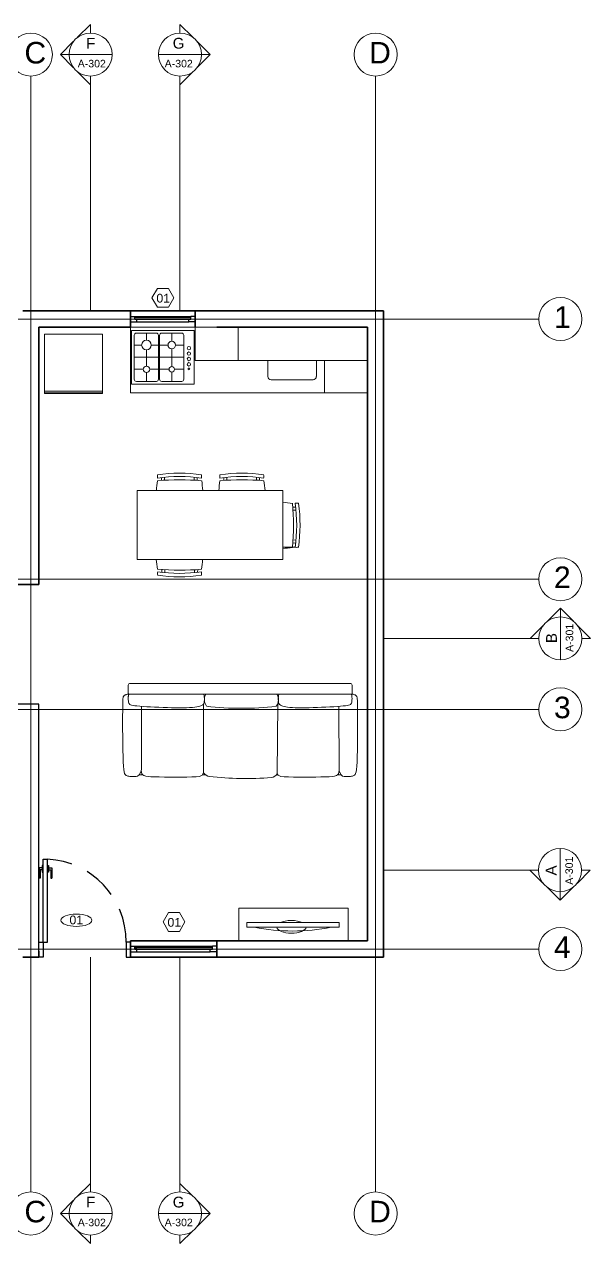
# Model space of a CAD drawing. Header units: metres. Extents: x 60.2 to 106, y 8.7 to 62.9.
# Drawn here: x 82.5 to 87.75, y 36.56 to 47.89 of the extents above; entities that cross this region are included whole.
import ezdxf

# ---------------------------------------------------------------- set-up
doc = ezdxf.new("R2010")
doc.units = ezdxf.units.M
doc.header["$LTSCALE"] = 5
doc.header["$MEASUREMENT"] = 0
doc.linetypes.add('TRATTEGGIATA2', pattern=[0.375, 0.25, -0.125])
for name, color, linetype, lineweight in [('A-ANNO-DIMS', 3, 'Continuous', 9), ('A-ANNO-SYMB', 3, 'Continuous', 18), ('A-ANNO-TEXT', 3, 'Continuous', 18), ('A-DOOR-FULL', 4, 'Continuous', 25), ('A-FURN', 8, 'Continuous', 18), ('A-GLAZ-FULL', 4, 'Continuous', 25), ('A-WALL-FULL-EXTR', 7, 'Continuous', 35), ('A-WALL-FULL-INTR', 7, 'Continuous', 25)]:
    doc.layers.add(name, color=color, linetype=linetype, lineweight=lineweight)
doc.styles.add('ARIAL', font='arial.ttf')

msp = doc.modelspace()

# ---------------------------------------------------------------- linework, layer by layer
at = {"layer": 'A-ANNO-DIMS'}
for p, q in [((82.992, 47.765), (83.112, 47.885)), ((83.112, 47.855), (83.112, 47.885)), ((83.112, 47.805), (83.112, 47.855)), ((83.942, 47.855), (83.942, 47.885)), ((84.062, 47.765), (83.942, 47.885)), ((83.942, 47.805), (83.942, 47.855)), ((82.832, 47.605), (82.952, 47.725)), ((84.222, 47.605), (84.102, 47.725)), ((82.842, 47.605), (82.832, 47.605)), ((82.832, 47.605), (82.952, 47.485)), ((82.862, 47.605), (82.842, 47.605)), ((82.912, 47.605), (82.862, 47.605)), ((83.112, 47.605), (82.912, 47.605)), ((83.112, 47.605), (83.312, 47.605)), ((83.942, 47.605), (83.742, 47.605)), ((83.942, 47.605), (84.142, 47.605)), ((84.222, 47.605), (84.102, 47.485)), ((84.142, 47.605), (84.192, 47.605)), ((84.192, 47.605), (84.212, 47.605)), ((84.212, 47.605), (84.222, 47.605)), ((82.992, 47.445), (83.112, 47.325)), ((84.062, 47.445), (83.942, 47.325)), ((82.558, 37.043), (82.558, 47.405)), ((83.112, 47.405), (83.112, 47.355)), ((83.112, 47.355), (83.112, 47.335)), ((83.112, 47.335), (83.112, 47.325)), ((83.112, 47.325), (83.112, 47.025)), ((83.942, 47.405), (83.942, 47.355)), ((83.942, 47.355), (83.942, 47.335)), ((83.942, 47.335), (83.942, 47.325)), ((83.942, 47.325), (83.942, 47.025)), ((85.758, 37.043), (85.758, 47.405)), ((74.637, 45.149), (87.274, 45.149)), ((74.637, 42.733), (87.274, 42.733)), ((87.474, 42.463), (87.354, 42.343)), ((87.474, 42.453), (87.474, 42.463)), ((87.474, 42.463), (87.594, 42.343)), ((87.474, 42.433), (87.474, 42.453)), ((87.474, 42.383), (87.474, 42.433)), ((87.474, 42.183), (87.474, 42.383)), ((87.314, 42.303), (87.194, 42.183)), ((87.634, 42.303), (87.754, 42.183)), ((87.194, 42.183), (86.894, 42.183)), ((87.204, 42.183), (87.194, 42.183)), ((87.224, 42.183), (87.204, 42.183)), ((87.274, 42.183), (87.224, 42.183)), ((87.474, 42.183), (87.474, 41.983)), ((87.674, 42.183), (87.724, 42.183)), ((87.724, 42.183), (87.754, 42.183)), ((74.637, 41.524), (87.274, 41.524)), ((87.471, 40.032), (87.471, 40.232)), ((87.191, 40.032), (86.891, 40.032)), ((87.201, 40.032), (87.191, 40.032)), ((87.311, 39.912), (87.191, 40.032)), ((87.221, 40.032), (87.201, 40.032)), ((87.271, 40.032), (87.221, 40.032)), ((87.471, 40.032), (87.471, 39.832)), ((87.631, 39.912), (87.751, 40.032)), ((87.671, 40.032), (87.721, 40.032)), ((87.721, 40.032), (87.751, 40.032)), ((87.471, 39.752), (87.351, 39.872)), ((87.471, 39.752), (87.591, 39.872)), ((87.471, 39.832), (87.471, 39.782)), ((87.471, 39.782), (87.471, 39.762)), ((87.471, 39.762), (87.471, 39.752)), ((74.637, 39.299), (87.274, 39.299)), ((83.112, 37.123), (83.112, 37.423)), ((83.942, 37.123), (83.942, 37.423)), ((82.992, 37.003), (83.112, 37.123)), ((83.112, 37.093), (83.112, 37.123)), ((83.112, 37.043), (83.112, 37.093)), ((83.942, 37.093), (83.942, 37.123)), ((84.062, 37.003), (83.942, 37.123)), ((83.942, 37.043), (83.942, 37.093)), ((82.832, 36.843), (82.952, 36.963)), ((84.222, 36.843), (84.102, 36.963)), ((82.842, 36.843), (82.832, 36.843)), ((82.832, 36.843), (82.952, 36.723)), ((82.862, 36.843), (82.842, 36.843)), ((82.912, 36.843), (82.862, 36.843)), ((83.112, 36.843), (82.912, 36.843)), ((83.112, 36.843), (83.312, 36.843)), ((83.942, 36.843), (83.742, 36.843)), ((83.942, 36.843), (84.142, 36.843)), ((84.222, 36.843), (84.102, 36.723)), ((84.142, 36.843), (84.192, 36.843)), ((84.192, 36.843), (84.212, 36.843)), ((84.212, 36.843), (84.222, 36.843)), ((82.992, 36.683), (83.112, 36.563)), ((84.062, 36.683), (83.942, 36.563)), ((83.112, 36.643), (83.112, 36.593)), ((83.112, 36.593), (83.112, 36.573)), ((83.112, 36.573), (83.112, 36.563)), ((83.942, 36.643), (83.942, 36.593)), ((83.942, 36.593), (83.942, 36.573)), ((83.942, 36.573), (83.942, 36.563))]:
    msp.add_line(p, q, dxfattribs=at)
for centre in [(82.558, 47.605), (83.112, 47.605), (83.942, 47.605), (85.758, 47.605), (87.474, 45.149), (87.474, 42.733), (87.474, 42.183), (87.474, 41.524), (87.471, 40.032), (87.474, 39.299), (82.558, 36.843), (83.112, 36.843), (83.942, 36.843), (85.758, 36.843)]:
    msp.add_circle(centre, 0.2, dxfattribs=at)
at = {"layer": 'A-ANNO-SYMB'}
for points in [[(83.884, 45.346), (83.834, 45.433), (83.733, 45.433), (83.682, 45.346), (83.733, 45.258), (83.834, 45.258)], [(83.987, 39.55), (83.937, 39.638), (83.836, 39.638), (83.785, 39.55), (83.836, 39.463), (83.937, 39.463)]]:
    msp.add_lwpolyline(points, close=True, dxfattribs=at)
msp.add_ellipse((82.981, 39.566), major_axis=(-0.144, 0), ratio=0.395468, dxfattribs=at)
at = {"layer": 'A-ANNO-TEXT'}
for p, q in [((83.112, 47.025), (83.112, 45.224)), ((83.942, 45.224), (83.942, 47.025)), ((86.844, 42.183), (85.833, 42.183)), ((86.894, 42.183), (86.844, 42.183)), ((86.841, 40.032), (85.833, 40.032)), ((86.891, 40.032), (86.841, 40.032)), ((83.112, 39.224), (83.112, 37.423)), ((83.942, 39.224), (83.942, 37.423))]:
    msp.add_line(p, q, dxfattribs=at)
at = {"layer": 'A-DOOR-FULL'}
for p, q in [((82.673, 40.134), (82.713, 40.134)), ((82.673, 39.364), (82.673, 40.134)), ((82.713, 39.364), (82.713, 40.134)), ((82.673, 39.364), (82.713, 39.364)), ((83.483, 39.369), (83.483, 39.279))]:
    msp.add_line(p, q, dxfattribs=at)
at = {"layer": 'A-DOOR-FULL', "color": 252}
for p, q in [((82.635, 40.054), (82.635, 39.956)), ((82.663, 40.054), (82.635, 40.054)), ((82.645, 40.034), (82.645, 39.956)), ((82.663, 40.034), (82.645, 40.034)), ((82.723, 40.054), (82.752, 40.054)), ((82.723, 40.034), (82.742, 40.034)), ((82.742, 40.034), (82.742, 39.956)), ((82.752, 40.054), (82.752, 39.956)), ((82.645, 39.956), (82.635, 39.956)), ((82.742, 39.956), (82.752, 39.956))]:
    msp.add_line(p, q, dxfattribs=at)
for points in [[(82.673, 40.074), (82.663, 40.074), (82.663, 40.014), (82.673, 40.014)], [(82.713, 40.074), (82.723, 40.074), (82.723, 40.014), (82.713, 40.014)]]:
    msp.add_lwpolyline(points, close=True, dxfattribs=at)
at = {"layer": 'A-DOOR-FULL'}
for points in [[(82.633, 39.224), (82.633, 39.364), (82.673, 39.364), (82.673, 39.224)], [(83.483, 39.224), (83.483, 39.364), (83.443, 39.364), (83.443, 39.224)]]:
    msp.add_lwpolyline(points, close=True, dxfattribs=at)
at = {"layer": 'A-DOOR-FULL', "color": 251, "linetype": 'TRATTEGGIATA2', "ltscale": 0.25}
msp.add_arc((82.673, 39.364), 0.77, 0, 87.0223, dxfattribs=at)
at = {"layer": 'A-FURN'}
for p, q in [((84.283, 45.074), (83.483, 45.074)), ((83.483, 44.464), (83.483, 45.074)), ((84.083, 44.764), (84.083, 45.074)), ((84.483, 45.074), (84.483, 44.764)), ((82.683, 45.009), (83.223, 45.009)), ((82.683, 44.459), (82.683, 45.009)), ((83.223, 45.009), (83.223, 44.459)), ((84.073, 45.044), (83.493, 45.044)), ((83.493, 45.044), (83.493, 44.544)), ((83.518, 44.589), (83.518, 44.999)), ((83.723, 45.019), (83.538, 45.019)), ((83.631, 44.952), (83.631, 45.019)), ((83.743, 44.589), (83.743, 44.999)), ((83.753, 44.589), (83.753, 44.999)), ((83.958, 45.019), (83.773, 45.019)), ((83.866, 44.942), (83.866, 45.019)), ((83.978, 44.589), (83.978, 44.999)), ((84.073, 44.544), (84.073, 45.044)), ((83.586, 44.907), (83.518, 44.907)), ((83.631, 44.794), (83.631, 44.862)), ((83.743, 44.907), (83.676, 44.907)), ((83.831, 44.907), (83.753, 44.907)), ((83.866, 44.794), (83.866, 44.872)), ((83.978, 44.907), (83.901, 44.907)), ((83.518, 44.794), (83.743, 44.794)), ((83.631, 44.794), (83.631, 44.712)), ((83.753, 44.794), (83.978, 44.794)), ((83.866, 44.794), (83.866, 44.707)), ((84.483, 44.764), (84.083, 44.764)), ((84.483, 44.764), (85.683, 44.764)), ((84.758, 44.764), (84.758, 44.614)), ((85.208, 44.764), (85.208, 44.614)), ((85.283, 44.464), (85.283, 44.764)), ((83.601, 44.682), (83.518, 44.682)), ((83.631, 44.652), (83.631, 44.569)), ((83.743, 44.682), (83.661, 44.682)), ((83.841, 44.682), (83.753, 44.682)), ((83.866, 44.657), (83.866, 44.569)), ((83.978, 44.682), (83.891, 44.682)), ((83.493, 44.544), (84.073, 44.544)), ((83.723, 44.569), (83.538, 44.569)), ((83.958, 44.569), (83.773, 44.569)), ((85.178, 44.584), (84.788, 44.584)), ((82.683, 44.479), (83.223, 44.479)), ((82.683, 44.464), (83.223, 44.464)), ((83.223, 44.459), (82.683, 44.459)), ((85.283, 44.464), (83.483, 44.464)), ((85.283, 44.464), (85.683, 44.464)), ((83.77, 43.676), (83.769, 43.65)), ((83.799, 43.68), (83.798, 43.652)), ((84.074, 43.651), (84.073, 43.68)), ((84.102, 43.65), (84.102, 43.676)), ((84.348, 43.676), (84.348, 43.65)), ((84.377, 43.68), (84.376, 43.652)), ((84.652, 43.651), (84.652, 43.68)), ((84.681, 43.65), (84.68, 43.676)), ((85.016, 43.401), (84.99, 43.402)), ((85.019, 43.373), (84.991, 43.373)), ((85.01, 43.03), (84.896, 43.03)), ((84.989, 43.069), (85.016, 43.07)), ((84.991, 43.097), (85.019, 43.098)), ((83.546, 42.917), (83.751, 42.917)), ((83.751, 42.917), (84.896, 42.917)), ((83.773, 42.823), (83.774, 42.797)), ((83.802, 42.822), (83.803, 42.794)), ((84.077, 42.794), (84.078, 42.821)), ((84.106, 42.797), (84.107, 42.823)), ((83.585, 40.967), (83.584, 41.553)), ((84.161, 40.936), (84.161, 41.575)), ((84.845, 40.927), (84.849, 41.578)), ((85.419, 40.956), (85.417, 41.553)), ((83.563, 40.915), (83.599, 40.915)), ((84.149, 40.915), (84.179, 40.915)), ((84.837, 40.915), (84.852, 40.915)), ((85.403, 40.915), (85.439, 40.915)), ((85.503, 39.678), (84.487, 39.678)), ((84.487, 39.678), (84.487, 39.374)), ((85.503, 39.374), (85.503, 39.678)), ((84.564, 39.501), (84.564, 39.544)), ((84.564, 39.544), (85.419, 39.544)), ((85.419, 39.544), (85.419, 39.501)), ((85.419, 39.501), (84.564, 39.501))]:
    msp.add_line(p, q, dxfattribs=at)
at = {"layer": 'A-FURN', "lineweight": 0, "ltscale": 500}
for p, q in [((83.546, 42.917), (83.546, 43.556)), ((83.546, 43.556), (84.896, 43.556)), ((83.546, 42.917), (83.546, 43.556)), ((83.546, 43.556), (84.896, 43.556)), ((84.896, 43.556), (84.896, 42.917)), ((84.896, 42.917), (84.896, 43.556)), ((84.896, 43.556), (84.896, 42.917)), ((84.896, 42.917), (84.896, 43.556)), ((84.896, 42.917), (84.896, 42.917)), ((84.896, 42.917), (84.896, 42.917))]:
    msp.add_line(p, q, dxfattribs=at)
for points in [[(83.546, 43.556), (83.546, 42.917)], [(84.896, 43.556), (83.546, 43.556)], [(83.788, 43.556), (83.546, 43.556)]]:
    msp.add_lwpolyline(points, dxfattribs=at)
at = {"layer": 'A-FURN'}
for points in [[(83.46, 41.667), (83.451, 41.665), (83.444, 41.662), (83.438, 41.66), (83.433, 41.658), (83.429, 41.655), (83.425, 41.653), (83.422, 41.651), (83.42, 41.648), (83.418, 41.645), (83.416, 41.641), (83.415, 41.634), (83.413, 41.623), (83.412, 41.607), (83.412, 41.584), (83.411, 41.553), (83.411, 41.513), (83.41, 41.462), (83.41, 41.404), (83.41, 41.341), (83.411, 41.275), (83.411, 41.209), (83.412, 41.146), (83.414, 41.088), (83.415, 41.038), (83.418, 40.998), (83.421, 40.967), (83.424, 40.945), (83.428, 40.929), (83.433, 40.919), (83.438, 40.912), (83.444, 40.909), (83.451, 40.907), (83.458, 40.905), (83.467, 40.903), (83.476, 40.902), (83.486, 40.901), (83.497, 40.901), (83.508, 40.901), (83.521, 40.901), (83.535, 40.902), (83.549, 40.905), (83.564, 40.916), (83.579, 40.943), (83.585, 40.967)], [(85.542, 41.749), (85.542, 41.667), (83.46, 41.667)], [(83.46, 41.675), (83.46, 41.749)], [(83.468, 41.667), (83.468, 41.667), (83.468, 41.666), (83.467, 41.664), (83.466, 41.661), (83.465, 41.658), (83.464, 41.653), (83.463, 41.648), (83.462, 41.643), (83.462, 41.636), (83.462, 41.628), (83.462, 41.621), (83.462, 41.613), (83.463, 41.605), (83.464, 41.597), (83.465, 41.59), (83.467, 41.583), (83.469, 41.578), (83.472, 41.573), (83.477, 41.569), (83.484, 41.566), (83.493, 41.563), (83.506, 41.56), (83.523, 41.558), (83.543, 41.556), (83.569, 41.554), (83.599, 41.551), (83.633, 41.549), (83.669, 41.547), (83.707, 41.545), (83.746, 41.544), (83.786, 41.542), (83.826, 41.541), (83.864, 41.54), (83.902, 41.54), (83.937, 41.539), (83.971, 41.54), (84.002, 41.54), (84.031, 41.541), (84.057, 41.543), (84.079, 41.545), (84.098, 41.547), (84.113, 41.55), (84.125, 41.553), (84.135, 41.556), (84.143, 41.56), (84.149, 41.563), (84.153, 41.567), (84.157, 41.57), (84.16, 41.573), (84.162, 41.576), (84.164, 41.58), (84.165, 41.583), (84.167, 41.587), (84.167, 41.592), (84.168, 41.597), (84.168, 41.604), (84.169, 41.611), (84.169, 41.62), (84.169, 41.629), (84.168, 41.638), (84.168, 41.647), (84.167, 41.654), (84.165, 41.661), (84.163, 41.667)], [(83.481, 41.766), (85.521, 41.766)], [(85.533, 41.667), (85.533, 41.667), (85.534, 41.666), (85.534, 41.664), (85.535, 41.661), (85.536, 41.658), (85.537, 41.653), (85.538, 41.648), (85.539, 41.643), (85.539, 41.636), (85.54, 41.628), (85.54, 41.621), (85.539, 41.613), (85.539, 41.605), (85.538, 41.597), (85.536, 41.59), (85.534, 41.583), (85.532, 41.578), (85.529, 41.573), (85.524, 41.569), (85.518, 41.566), (85.508, 41.563), (85.495, 41.56), (85.479, 41.558), (85.458, 41.556), (85.432, 41.554), (85.402, 41.551), (85.369, 41.549), (85.333, 41.547), (85.295, 41.545), (85.257, 41.544), (85.218, 41.542), (85.179, 41.541), (85.142, 41.54), (85.107, 41.54), (85.073, 41.539), (85.042, 41.54), (85.012, 41.54), (84.986, 41.541), (84.962, 41.543), (84.941, 41.545), (84.924, 41.547), (84.909, 41.55), (84.898, 41.553), (84.888, 41.556), (84.881, 41.56), (84.875, 41.563), (84.871, 41.567), (84.867, 41.57), (84.864, 41.573), (84.862, 41.576), (84.86, 41.58), (84.859, 41.583), (84.857, 41.587), (84.857, 41.592), (84.856, 41.597), (84.856, 41.604), (84.855, 41.611), (84.855, 41.62), (84.855, 41.629), (84.856, 41.638), (84.856, 41.647), (84.857, 41.654), (84.859, 41.661), (84.861, 41.667)], [(85.542, 41.667), (85.55, 41.665), (85.557, 41.662), (85.563, 41.66), (85.568, 41.658), (85.572, 41.655), (85.576, 41.653), (85.579, 41.651), (85.581, 41.648), (85.584, 41.645), (85.585, 41.641), (85.587, 41.634), (85.588, 41.623), (85.589, 41.607), (85.59, 41.584), (85.59, 41.553), (85.59, 41.513), (85.591, 41.462), (85.591, 41.404), (85.591, 41.341), (85.591, 41.275), (85.59, 41.209), (85.589, 41.146), (85.588, 41.088), (85.586, 41.038), (85.584, 40.998), (85.581, 40.967), (85.577, 40.945), (85.573, 40.929), (85.568, 40.919), (85.563, 40.912), (85.557, 40.909), (85.55, 40.907), (85.543, 40.905), (85.534, 40.903), (85.525, 40.902), (85.515, 40.901), (85.505, 40.901), (85.493, 40.901), (85.48, 40.901), (85.466, 40.902), (85.452, 40.905), (85.437, 40.916), (85.423, 40.943), (85.419, 40.956)], [(85.542, 41.675), (85.542, 41.749)], [(83.582, 40.956), (83.584, 40.94), (83.589, 40.927), (83.596, 40.917), (83.608, 40.909), (83.624, 40.904), (83.646, 40.901), (83.673, 40.899), (83.708, 40.898), (83.75, 40.897), (83.798, 40.896), (83.849, 40.896), (83.903, 40.895), (83.955, 40.896), (84.006, 40.896), (84.052, 40.897), (84.091, 40.898), (84.123, 40.9), (84.147, 40.912), (84.161, 40.936)], [(85.419, 40.956), (85.417, 40.94), (85.413, 40.927), (85.405, 40.917), (85.394, 40.909), (85.377, 40.904), (85.356, 40.901), (85.328, 40.899), (85.293, 40.898), (85.251, 40.897), (85.203, 40.896), (85.152, 40.896), (85.099, 40.895), (85.046, 40.896), (84.996, 40.896), (84.95, 40.897), (84.91, 40.898), (84.878, 40.9), (84.854, 40.912), (84.845, 40.927)]]:
    msp.add_lwpolyline(points, dxfattribs=at)
for points in [[(83.482, 41.766, 0.351951), (83.46, 41.749)], [(85.519, 41.766, -0.351951), (85.542, 41.749)]]:
    msp.add_lwpolyline(points, format="xyb", dxfattribs=at)
for centre, radius in [((83.631, 44.907), 0.045), ((83.866, 44.907), 0.035), ((84.025, 44.878), 0.016), ((84.025, 44.828), 0.016), ((84.025, 44.778), 0.016), ((84.025, 44.728), 0.016), ((83.631, 44.682), 0.03), ((83.866, 44.682), 0.025), ((84.025, 44.686), 0.008)]:
    msp.add_circle(centre, radius, dxfattribs=at)
for centre, radius, start, end in [((83.54, 44.997), 0.022, 94.974, 175.026), ((83.721, 44.997), 0.022, 4.974, 85.026), ((83.775, 44.997), 0.022, 94.974, 175.026), ((83.956, 44.997), 0.022, 4.974, 85.026), ((84.791, 44.617), 0.033, 184.9874, 265.0126), ((85.175, 44.617), 0.033, 274.9874, 355.0126), ((83.54, 44.591), 0.022, 184.974, 265.026), ((83.721, 44.591), 0.022, 274.974, 355.026), ((83.775, 44.591), 0.022, 184.974, 265.026), ((83.956, 44.591), 0.022, 274.974, 355.026), ((83.841, 43.687), 0.108, 171.5154, 188.2468), ((83.936, 42.367), 1.351, 81.2205, 98.6304), ((84.034, 43.687), 0.108, 351.5154, 8.2468), ((84.419, 43.687), 0.108, 171.5154, 188.2468), ((84.515, 42.367), 1.351, 81.2205, 98.6304), ((84.612, 43.687), 0.108, 351.5154, 8.2468), ((85.165, 43.441), 1.446, 171.7935, 175.4272), ((83.935, 41.094), 2.562, 85.3501, 94.5131), ((83.936, 42.336), 1.351, 81.2198, 98.6352), ((82.712, 43.444), 1.446, 4.4723, 8.0879), ((85.744, 43.441), 1.446, 171.7935, 175.4272), ((84.515, 42.336), 1.351, 81.2198, 98.6352), ((84.514, 41.094), 2.562, 85.3501, 94.5131), ((83.29, 43.444), 1.446, 4.4723, 8.0879), ((84.78, 42.006), 1.446, 81.7935, 85.4272), ((82.433, 43.236), 2.562, 355.3501, 4.5131), ((83.675, 43.235), 1.351, 351.2198, 8.6352), ((85.026, 43.331), 0.108, 81.5154, 98.2468), ((83.706, 43.235), 1.351, 351.2205, 8.6304), ((84.783, 44.46), 1.446, 274.4723, 278.0879), ((85.026, 43.137), 0.108, 261.5154, 278.2468), ((85.164, 43.03), 1.446, 184.4723, 188.0879), ((82.711, 43.032), 1.446, 351.7935, 355.4272), ((83.941, 45.379), 2.562, 265.3501, 274.5131), ((83.939, 44.138), 1.351, 261.2198, 278.6352), ((83.842, 42.787), 0.108, 171.5154, 188.2468), ((84.035, 42.787), 0.108, 351.5154, 8.2468), ((83.939, 44.106), 1.351, 261.2205, 278.6304), ((83.469, 41.676), 0.00916, 187.3549, 267.8922), ((84.269, 41.615), 0.101, 149.3922, 218.0575), ((84.755, 41.615), 0.101, 321.9425, 30.6078), ((85.533, 41.676), 0.00916, 272.1078, 352.6451), ((84.512, 44.291), 2.757, 263.2896, 276.7104), ((84.225, 40.973), 0.0733, 210.1907, 262.5592), ((84.551, 43.982), 3.1, 263.7799, 274.4488), ((84.782, 40.964), 0.0733, 277.4408, 329.8093), ((84.989, 41.314), 1.848, 258.8449, 281.1513)]:
    msp.add_arc(centre, radius, start, end, dxfattribs=at)
for start_param, end_param in [(6.995762, 8.712201), (3.212493, 6.212285)]:
    msp.add_ellipse((84.977, 39.505), major_axis=(0.137, 0), ratio=0.43211, start_param=start_param, end_param=end_param, dxfattribs=at)
at = {"layer": 'A-GLAZ-FULL'}
for p, q in [((83.483, 45.174), (83.523, 45.174)), ((83.523, 45.149), (83.523, 45.174)), ((83.523, 45.174), (84.043, 45.174)), ((84.083, 45.174), (84.043, 45.174)), ((84.043, 45.149), (84.043, 45.174)), ((83.483, 45.124), (83.543, 45.124)), ((83.523, 45.162), (84.043, 45.162)), ((83.523, 45.149), (84.043, 45.149)), ((83.543, 45.124), (83.543, 45.149)), ((83.543, 45.124), (84.023, 45.124)), ((84.023, 45.124), (84.023, 45.149)), ((84.083, 45.124), (84.023, 45.124)), ((83.483, 39.324), (83.523, 39.324)), ((83.523, 39.299), (83.523, 39.324)), ((83.523, 39.324), (84.243, 39.324)), ((83.523, 39.312), (84.243, 39.312)), ((83.543, 39.299), (83.523, 39.299)), ((83.523, 39.299), (84.243, 39.299)), ((83.543, 39.274), (83.543, 39.299)), ((84.223, 39.274), (84.223, 39.299)), ((84.223, 39.299), (84.243, 39.299)), ((84.283, 39.324), (84.243, 39.324)), ((84.243, 39.299), (84.243, 39.324)), ((83.483, 39.274), (83.543, 39.274)), ((83.543, 39.274), (84.223, 39.274)), ((84.283, 39.274), (84.223, 39.274))]:
    msp.add_line(p, q, dxfattribs=at)
at = {"layer": 'A-WALL-FULL-EXTR'}
for p, q in [((84.283, 45.224), (82.483, 45.224)), ((83.483, 45.074), (83.483, 45.224)), ((84.083, 45.074), (84.083, 45.224)), ((85.833, 45.224), (84.283, 45.224)), ((85.833, 39.224), (85.833, 45.224)), ((82.633, 42.683), (82.633, 45.074)), ((83.483, 45.074), (82.633, 45.074)), ((85.683, 45.074), (84.283, 45.074)), ((85.683, 39.374), (85.683, 45.074)), ((82.633, 42.683), (81.619, 42.683)), ((81.095, 41.579), (82.633, 41.574)), ((85.683, 39.374), (83.483, 39.374)), ((83.483, 39.374), (83.483, 39.369)), ((84.283, 39.224), (84.283, 39.374)), ((82.633, 39.224), (82.483, 39.224)), ((82.633, 39.279), (82.633, 39.224)), ((83.483, 39.224), (83.483, 39.279)), ((85.833, 39.224), (83.483, 39.224))]:
    msp.add_line(p, q, dxfattribs=at)
at = {"layer": 'A-WALL-FULL-INTR'}
msp.add_line((82.633, 39.364), (82.633, 41.574), dxfattribs=at)

# ---------------------------------------------------------------- texts
at = {"layer": 'A-ANNO-DIMS', "style": 'ARIAL'}
for s, width, insert, char_height, attachment_point in [('F', 0.51526, (83.071, 47.76), 0.1, 1), ('G', 0.51526, (83.983, 47.76), 0.1, 3), ('A-302', 1.32288, (82.993, 47.556), 0.07, 1), ('A-302', 1.32288, (84.061, 47.556), 0.07, 3), ('F', 0.51526, (83.071, 36.999), 0.1, 1), ('G', 0.51526, (83.983, 36.999), 0.1, 3), ('A-302', 1.32288, (82.993, 36.795), 0.07, 1), ('A-302', 1.32288, (84.061, 36.795), 0.07, 3)]:
    msp.add_mtext_dynamic_manual_height_columns(s, width=width, gutter_width=12.5, heights=[0], dxfattribs=dict(at, insert=insert, char_height=char_height, attachment_point=attachment_point))
at = {"layer": 'A-ANNO-DIMS', "rotation": 90, "style": 'ARIAL'}
for s, width, insert, char_height, attachment_point in [('A-301', 1.32288, (87.523, 42.058), 0.07, 1), ('B', 0.51526, (87.341, 42.14), 0.1, 1), ('A-301', 1.32288, (87.52, 40.157), 0.07, 3), ('A', 0.51526, (87.338, 40.075), 0.1, 3)]:
    msp.add_mtext_dynamic_manual_height_columns(s, width=width, gutter_width=12.5, heights=[0], dxfattribs=dict(at, insert=insert, char_height=char_height, attachment_point=attachment_point))
at = {"layer": 'A-ANNO-SYMB', "style": 'ARIAL'}
for p in [(83.723, 45.302), (83.826, 39.506)]:
    msp.add_text('01', height=0.0816, rotation=359.8326, dxfattribs=at).set_placement(p)
msp.add_text('01', height=0.0816, dxfattribs=at).set_placement((82.916, 39.528))
at = {"layer": 'A-ANNO-TEXT', "char_height": 0.2, "attachment_point": 1, "style": 'ARIAL'}
for s, insert in [('C', (82.498, 47.722)), ('D', (85.698, 47.722)), ('1', (87.414, 45.267)), ('2', (87.414, 42.851)), ('3', (87.414, 41.642)), ('4', (87.414, 39.417)), ('C', (82.498, 36.961)), ('D', (85.698, 36.961))]:
    msp.add_mtext_dynamic_manual_height_columns(s, width=0.34021, gutter_width=9, heights=[0], dxfattribs=dict(at, insert=insert))

doc.saveas('drawing.dxf')
